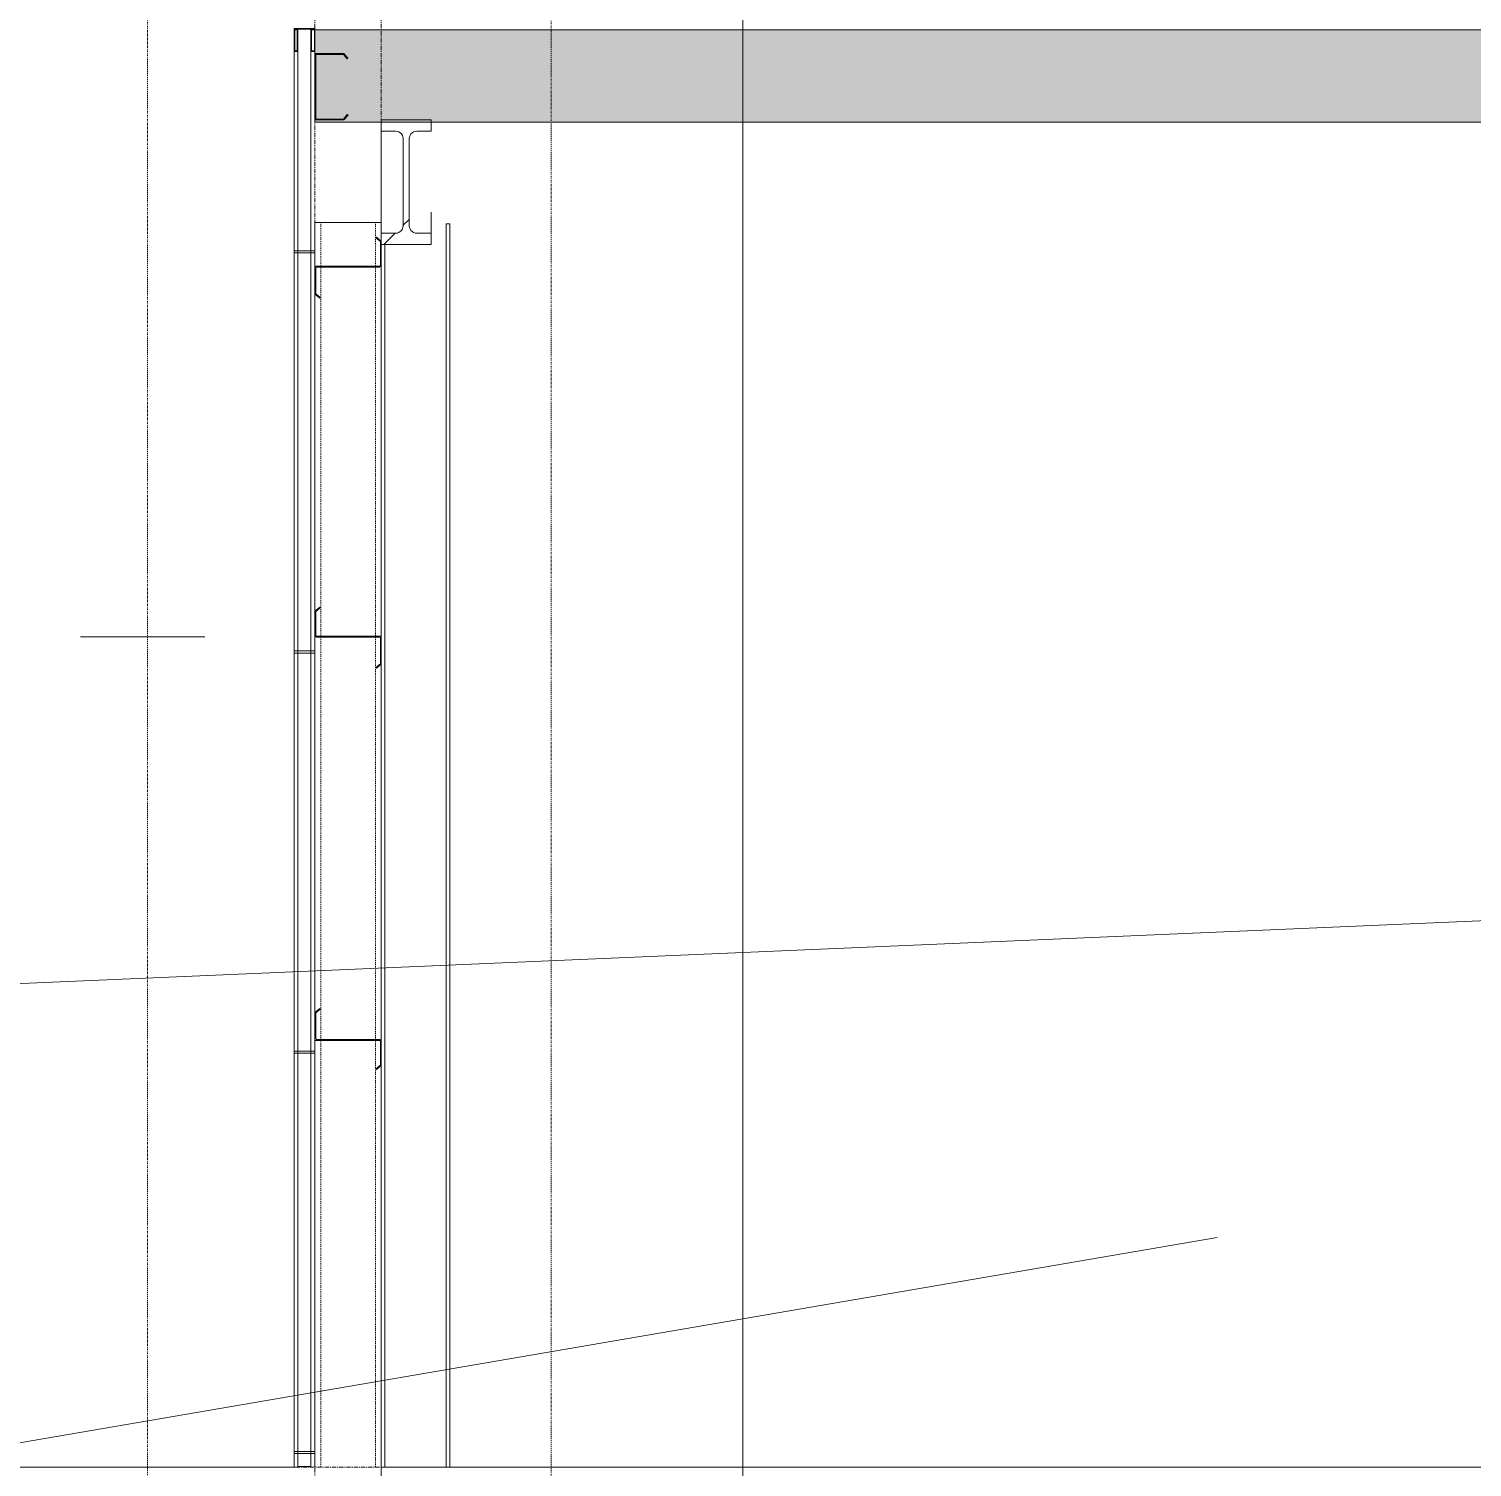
# Model space of a CAD drawing. Header units: inches. Extents: x 21386 to 98862, y -290 to 853.
# Drawn here: x 27884.3 to 28058.3, y 0 to 173.4 of the extents above; entities that cross this region are included whole.
import ezdxf

# ---------------------------------------------------------------- set-up
doc = ezdxf.new("R2010")
doc.units = ezdxf.units.IN
doc.header["$MEASUREMENT"] = 0
for name, pattern in [('Dash Dot 3_16_', [0.3125, 0.1875, -0.0625, 0, -0.0625]), ('Grid Line 1_2_', [0.875, 0.5, -0.125, 0.125, -0.125]), ('Hidden 1_8_', [0.1875, 0.125, -0.0625])]:
    doc.linetypes.add(name, pattern=pattern)
for name, color, linetype, lineweight in [('A-ANNO-IDEN', 131, 'Continuous', 9), ('A-ANNO-SYMB', 150, 'Continuous', 9), ('A-CLNG', 13, 'Continuous', 13), ('A-CLNG-PATT', 13, 'Continuous', 25), ('A-DETL', 90, 'Continuous', 13), ('A-FLOR', 192, 'Continuous', 13), ('A-FLOR-LEVL', 51, 'Continuous', 9), ('A-GLAZ-CWMG', 51, 'Continuous', 13), ('A-WALL', 113, 'Continuous', 13), ('A-WALL-PATT', 111, 'Continuous', 25), ('C-TOPO', 7, 'Continuous', 13), ('G-ANNO-SYMB', 111, 'Continuous', 9), ('I-WALL', 2, 'Continuous', 13), ('S-BEAM', 12, 'Continuous', 13), ('S-COLS', 52, 'Continuous', 13), ('S-GRID', 1, 'Continuous', 9)]:
    doc.layers.add(name, color=color, linetype=linetype, lineweight=lineweight)

# ---------------------------------------------------------------- blocks, each defined once
blk = doc.blocks.new('Struct_Xcel_Sports Complex_rvt-2-Building Section - North_South looking East _ Clinic')
at = {"layer": 'A-FLOR', "color": 7}
for p, q in [((20899.55, 0), (20899.55, -6)), ((22790.8, 0), (20899.55, 0))]:
    blk.add_line(p, q, dxfattribs=at)
blk = doc.blocks.new('W-Wide Flange - 1_-5_-1401438-Building Section - North_South looking East _ Clinic')
at = {"layer": 'S-BEAM', "lineweight": 9}
h = blk.add_hatch(dxfattribs=at)
h.set_pattern_fill('FP_18', color=8, style=0, pattern_type=2)
h.set_pattern_definition([(45, (22033.272, 107.706), (-19.007, 19.007), []), (45, (22033.272, 136.506), (-19.007, 19.007), [])])
h.paths.add_polyline_path([(20903.67, 147.41), (20905.55, 147.41), (20905.55, 148.77), (20903.62, 148.79), (20903.26, 148.97), (20903.02, 149.28), (20902.93, 149.67), (20902.95, 160.37), (20903.12, 160.73), (20903.43, 160.97), (20903.82, 161.06), (20905.55, 161.06), (20905.55, 162.42), (20899.55, 162.42), (20899.55, 161.06), (20901.49, 161.04), (20901.84, 160.87), (20902.09, 160.56), (20902.18, 160.17), (20902.16, 149.46), (20901.98, 149.11), (20901.67, 148.86), (20901.29, 148.77), (20899.55, 148.77), (20899.55, 147.41)], flags=0)
at = {"layer": 'S-BEAM', "color": 7}
for p, q in [((20905.55, 162.42), (20899.55, 162.42)), ((20899.55, 162.42), (20899.55, 161.06)), ((20905.55, 161.06), (20905.55, 162.42)), ((20899.55, 161.06), (20901.29, 161.06)), ((20902.18, 160.17), (20902.18, 149.66)), ((20902.93, 149.66), (20902.93, 160.17)), ((20903.82, 161.06), (20905.55, 161.06)), ((20901.29, 148.77), (20899.55, 148.77)), ((20899.55, 148.77), (20899.55, 147.41)), ((20905.55, 148.77), (20903.82, 148.77)), ((20905.55, 147.41), (20905.55, 148.77)), ((20899.55, 147.41), (20905.55, 147.41))]:
    blk.add_line(p, q, dxfattribs=at)
at = {"layer": 'S-BEAM', "color": 8, "lineweight": 9}
for p, q in [((20899.55, 151.31), (20899.55, 148.77)), ((20905.55, 148.77), (20905.55, 151.31))]:
    blk.add_line(p, q, dxfattribs=at)
at = {"layer": 'S-BEAM', "color": 7, "flags": 128}
for points in [[(20901.29, 161.06), (20901.49, 161.04), (20901.67, 160.97), (20901.84, 160.87), (20901.98, 160.73), (20902.09, 160.56), (20902.16, 160.37), (20902.18, 160.17)], [(20902.93, 160.17), (20902.95, 160.37), (20903.02, 160.56), (20903.12, 160.73), (20903.26, 160.87), (20903.43, 160.97), (20903.62, 161.04), (20903.82, 161.06)], [(20902.18, 149.66), (20902.16, 149.46), (20902.09, 149.28), (20901.98, 149.11), (20901.84, 148.97), (20901.67, 148.86), (20901.49, 148.79), (20901.29, 148.77)], [(20903.82, 148.77), (20903.62, 148.79), (20903.43, 148.86), (20903.26, 148.97), (20903.12, 149.11), (20903.02, 149.28), (20902.95, 149.46), (20902.93, 149.66)]]:
    blk.add_lwpolyline(points, dxfattribs=at)
blk = doc.blocks.new('Girt_Z - 8_D-1789509-Building Section - North_South looking East _ Clinic')
at = {"layer": 'S-BEAM', "color": 7}
for p, q in [((20892.13, 55.3), (20891.55, 54.82)), ((20891.55, 54.82), (20891.55, 51.45)), ((20891.66, 54.77), (20892.2, 55.22)), ((20891.66, 51.63), (20891.66, 54.77)), ((20892.2, 55.22), (20892.13, 55.3)), ((20891.55, 51.45), (20899.37, 51.45)), ((20899.37, 51.55), (20891.74, 51.55)), ((20899.44, 51.37), (20899.44, 48.48)), ((20899.55, 48.43), (20899.55, 51.37)), ((20899.44, 48.48), (20898.91, 48.03)), ((20898.91, 48.03), (20898.98, 47.95)), ((20898.98, 47.95), (20899.55, 48.43))]:
    blk.add_line(p, q, dxfattribs=at)
for centre, radius, start, end in [((20891.74, 51.63), 0.0782, 183.0424, 270), ((20899.37, 51.37), 0.188, 0, 90), ((20899.37, 51.37), 0.0782, 2.1227, 90)]:
    blk.add_arc(centre, radius, start, end, dxfattribs=at)
blk = doc.blocks.new('Girt_Z - 8_D-1933048-Building Section - North_South looking East _ Clinic')
at = {"layer": 'S-BEAM', "color": 7}
for p, q in [((20892.13, 103.68), (20891.55, 103.2)), ((20891.55, 103.2), (20891.55, 100.26)), ((20891.66, 103.14), (20892.2, 103.59)), ((20891.66, 100.25), (20891.66, 103.14)), ((20892.2, 103.59), (20892.13, 103.68)), ((20899.55, 100.18), (20891.74, 100.18)), ((20891.74, 100.07), (20899.37, 100.07)), ((20899.44, 100), (20899.44, 96.86)), ((20899.55, 96.8), (20899.55, 100.18)), ((20899.44, 96.86), (20898.91, 96.41)), ((20898.91, 96.41), (20898.98, 96.32)), ((20898.98, 96.32), (20899.55, 96.8))]:
    blk.add_line(p, q, dxfattribs=at)
for centre, radius, start, end in [((20891.74, 100.26), 0.188, 180, 270), ((20891.74, 100.26), 0.0782, 182.1227, 270), ((20899.37, 99.99), 0.0782, 3.0424, 90)]:
    blk.add_arc(centre, radius, start, end, dxfattribs=at)
blk = doc.blocks.new('Girt_C - 8_D-1933049-Building Section - North_South looking East _ Clinic')
at = {"layer": 'S-BEAM', "color": 8, "lineweight": 9}
blk.add_line((20891.55, 170.68), (20891.55, 170.24), dxfattribs=at)
at = {"layer": 'S-BEAM', "color": 7}
for p, q in [((20891.55, 170.24), (20891.55, 162.61)), ((20891.66, 162.61), (20891.66, 170.24)), ((20895.05, 170.43), (20891.74, 170.43)), ((20891.74, 170.32), (20895, 170.32)), ((20895, 170.32), (20895.45, 169.79)), ((20895.53, 169.86), (20895.05, 170.43)), ((20895.45, 169.79), (20895.53, 169.86)), ((20895, 162.53), (20891.74, 162.53)), ((20891.74, 162.42), (20895.05, 162.42)), ((20895.45, 163.07), (20895, 162.53)), ((20895.05, 162.42), (20895.54, 163)), ((20895.54, 163), (20895.45, 163.07))]:
    blk.add_line(p, q, dxfattribs=at)
at = {"layer": 'S-BEAM', "color": 7, "flags": 128}
for points in [[(20891.74, 170.43), (20891.67, 170.42), (20891.61, 170.38), (20891.57, 170.31), (20891.55, 170.24)], [(20891.66, 170.24), (20891.67, 170.28), (20891.7, 170.31), (20891.74, 170.32)], [(20891.55, 162.61), (20891.57, 162.54), (20891.61, 162.48), (20891.67, 162.44), (20891.74, 162.42)], [(20891.74, 162.53), (20891.7, 162.55), (20891.67, 162.57), (20891.66, 162.61)]]:
    blk.add_lwpolyline(points, dxfattribs=at)
blk = doc.blocks.new('C-Channel-Column - C8X13_7-1780346-Building Section - North_South looking East _ Clinic')
at = {"layer": 'S-COLS', "color": 8, "linetype": 'Hidden 1_8_', "lineweight": 9}
for p, q in [((20892.27, 144.8), (20892.27, 150.05)), ((20898.84, 144.79), (20898.84, 150.05)), ((20892.27, 100.17), (20892.27, 144.7)), ((20898.84, 100.18), (20898.84, 144.69)), ((20892.27, 51.55), (20892.27, 100.07)), ((20898.84, 51.55), (20898.84, 100.08)), ((20892.27, 0), (20892.27, 51.45)), ((20898.84, 0), (20898.84, 51.45))]:
    blk.add_line(p, q, dxfattribs=at)
blk = doc.blocks.new('Rectangular Mullion - Profile_Polycarbonate_Upper and left-1784084-Building Section - North_South looking East _ Clinic')
at = {"layer": 'A-GLAZ-CWMG', "color": 7}
for p, q in [((20891.55, 173.43), (20889.05, 173.43)), ((20889.05, 173.43), (20889.05, 170.68)), ((20889.12, 170.74), (20889.12, 173.37)), ((20889.12, 173.37), (20891.49, 173.37)), ((20891.49, 173.37), (20891.49, 170.74)), ((20891.55, 170.68), (20891.55, 173.43)), ((20889.05, 170.68), (20889.48, 170.68)), ((20889.42, 170.74), (20889.12, 170.74)), ((20889.48, 170.93), (20889.42, 170.93)), ((20889.42, 170.93), (20889.42, 170.74)), ((20889.48, 170.68), (20889.48, 170.93)), ((20891.12, 170.93), (20891.05, 170.93)), ((20891.05, 170.93), (20891.05, 170.68)), ((20891.05, 170.68), (20891.55, 170.68)), ((20891.12, 170.74), (20891.12, 170.93)), ((20891.49, 170.74), (20891.12, 170.74))]:
    blk.add_line(p, q, dxfattribs=at)
at = {"layer": 'A-GLAZ-CWMG', "color": 8, "lineweight": 9}
for p, q in [((20889.42, 173.27), (20889.12, 173.27)), ((20889.42, 170.93), (20889.42, 173.38)), ((20891.12, 170.93), (20891.12, 173.37)), ((20891.49, 173.27), (20891.12, 173.27)), ((20889.42, 170.74), (20889.42, 170.93)), ((20891.12, 170.74), (20891.12, 170.93))]:
    blk.add_line(p, q, dxfattribs=at)
at = {"layer": 'A-GLAZ-CWMG', "color": 10, "lineweight": 9}
for p, q in [((20889.48, 170.93), (20889.48, 173.37)), ((20891.05, 170.93), (20891.05, 173.37))]:
    blk.add_line(p, q, dxfattribs=at)
blk = doc.blocks.new('Girt_Z - 8_D-1790185-Building Section - North_South looking East _ Clinic')
at = {"layer": 'S-BEAM', "color": 7}
for p, q in [((20898.98, 148.29), (20898.91, 148.21)), ((20898.91, 148.21), (20899.44, 147.76)), ((20899.55, 147.81), (20898.98, 148.29)), ((20899.44, 147.76), (20899.44, 144.87)), ((20899.55, 144.88), (20899.55, 147.81)), ((20899.37, 144.8), (20891.55, 144.8)), ((20891.55, 144.8), (20891.55, 141.42)), ((20891.66, 141.47), (20891.66, 144.61)), ((20891.74, 144.69), (20899.37, 144.69)), ((20891.55, 141.42), (20892.13, 140.94)), ((20892.2, 141.02), (20891.66, 141.47)), ((20892.13, 140.94), (20892.2, 141.02))]:
    blk.add_line(p, q, dxfattribs=at)
for centre, radius, start, end in [((20891.74, 144.61), 0.0782, 90, 176.9576), ((20899.37, 144.88), 0.188, 270, 0), ((20899.37, 144.88), 0.0782, 270, 357.8773)]:
    blk.add_arc(centre, radius, start, end, dxfattribs=at)

msp = doc.modelspace()

# ---------------------------------------------------------------- hatches: boundary and pattern name
at = {"layer": 'A-CLNG-PATT', "lineweight": 9}
h = msp.add_hatch(dxfattribs=at)
h.set_pattern_fill('FP_22', color=8, style=0, pattern_type=2)
h.set_pattern_definition([(161.57, (22034.232, 108.666), (-7.6802237, -0.0009796), [0, -54.643, 6.067, 0]), (18.43, (22032.312, 108.666), (-7.6802237, 0.0009796), [0, -54.643, 6.067, 0]), (108.43, (22034.232, 108.666), (3.8382953, -19.2013653), [18.211, -42.499]), (71.57, (22032.312, 108.666), (3.8382953, 19.2013653), [18.211, -42.499])])
h.paths.add_polyline_path([(28881.81, 162.17), (29813.81, 162.17), (29813.81, 173.3), (27918.81, 173.3), (27918.81, 162.17), (28881.19, 162.17)], flags=0)
at = {"layer": 'A-WALL-PATT', "lineweight": 9}
h = msp.add_hatch(dxfattribs=at)
h.set_pattern_fill('FP_25', color=8, style=0, pattern_type=2)
h.set_pattern_definition([(90, (20797.8, 98.25), (-193, -193), [48, -145]), (180, (20797.8, 98.25), (-2e-14, -193), [96, -97]), (270, (20701.8, 146.25), (-193, -193), [48, -145]), (180, (20797.8, 146.25), (-2e-14, -193), [96, -97]), (270, (20701.3, 146.25), (-193, -193), [48, -145]), (180, (20701.3, 146.25), (-2e-14, -193), [96, -97]), (90, (20605.3, 98.25), (-193, -193), [48, -145]), (180, (20701.3, 98.25), (-2e-14, -193), [96, -97]), (90, (20750.05, 146.5), (-193, -193), [48, -145]), (180, (20798.18, 146.5), (-2e-14, -193), [48.125, -144.875]), (180, (20798.18, 194.5), (-2e-14, -193), [48.125, -144.875]), (90, (20653.55, 146.5), (-193, -193), [48, -145]), (180, (20749.55, 146.5), (-2e-14, -193), [96, -97]), (270, (20749.55, 194.5), (-193, -193), [48, -145]), (180, (20749.55, 194.5), (-2e-14, -193), [96, -97]), (180, (20653.05, 146.5), (-2e-14, -193), [48, -145]), (270, (20653.05, 194.5), (-193, -193), [48, -145]), (180, (20653.05, 194.5), (-2e-14, -193), [48, -145]), (90, (20797.8, 194.75), (-193, -193), [48, -145]), (180, (20797.8, 194.75), (-2e-14, -193), [96, -97]), (270, (20701.8, 242.75), (-193, -193), [48, -145]), (180, (20797.8, 242.75), (-2e-14, -193), [96, -97]), (270, (20701.3, 242.75), (-193, -193), [48, -145]), (180, (20701.3, 242.75), (-2e-14, -193), [96, -97]), (90, (20605.3, 194.75), (-193, -193), [48, -145]), (180, (20701.3, 194.75), (-2e-14, -193), [96, -97]), (90, (20750.05, 243), (-193, -193), [48, -145]), (180, (20798.18, 243), (-2e-14, -193), [48.125, -144.875]), (180, (20798.18, 291), (-2e-14, -193), [48.125, -144.875]), (90, (20653.55, 243), (-193, -193), [48, -145]), (180, (20749.55, 243), (-2e-14, -193), [96, -97]), (270, (20749.55, 291), (-193, -193), [48, -145]), (180, (20749.55, 291), (-2e-14, -193), [96, -97]), (180, (20653.05, 243), (-2e-14, -193), [48, -145]), (270, (20653.05, 291), (-193, -193), [48, -145]), (180, (20653.05, 291), (-2e-14, -193), [48, -145])])
h.paths.add_polyline_path([(27918.81, 0), (27918.81, 150.05), (27926.81, 150.05), (27926.81, 162.17), (27918.81, 162.17), (27918.75, 170.68), (27918.38, 170.74), (27918.31, 173.37), (27916.74, 173.3), (27916.68, 170.74), (27916.31, 170.68), (27916.31, 0), (27918.31, 0)], flags=0)
h.paths.add_polyline_path([(27918.38, 173.27), (27918.75, 173.3), (27918.75, 173.37), (27918.38, 173.3), (27918.38, 173.28)], flags=0)
h.paths.add_polyline_path([(27916.38, 173.27), (27916.68, 173.33), (27916.68, 173.37), (27916.38, 173.3)], flags=0)

# ---------------------------------------------------------------- linework, layer by layer
at = {"layer": 'A-ANNO-IDEN', "color": 153}
for p, q in [((28199.49, 71.87), (27545.31, 43.79)), ((28027.58, 27.68), (27545.31, -54.92))]:
    msp.add_line(p, q, dxfattribs=at)
at = {"layer": 'A-ANNO-SYMB', "linetype": 'Dash Dot 3_16_'}
for p, q in [((27898.62, 188.36), (27898.62, -25.88)), ((27947.3, -25.88), (27947.3, 188.36))]:
    msp.add_line(p, q, dxfattribs=at)
at = {"layer": 'A-CLNG', "color": 7}
for p, q in [((29813.81, 173.3), (27918.81, 173.3)), ((27918.81, 173.3), (27918.81, 170.28)), ((27918.81, 170.24), (27918.81, 162.17)), ((27918.81, 162.17), (28875.81, 162.17))]:
    msp.add_line(p, q, dxfattribs=at)
at = {"layer": 'A-DETL', "color": 8, "lineweight": 9}
msp.add_line((27905.53, 100.12), (27890.53, 100.12), dxfattribs=at)
at = {"layer": 'A-FLOR-LEVL', "linetype": 'Grid Line 1_2_'}
msp.add_line((27388.86, 0), (30688.15, 0), dxfattribs=at)
at = {"layer": 'A-WALL', "color": 7}
for p, q in [((27918.31, 173.37), (27916.74, 173.37)), ((27916.74, 173.37), (27916.74, 0.06)), ((27918.31, 0.06), (27918.31, 173.37)), ((27916.74, 0.06), (27918.31, 0.06))]:
    msp.add_line(p, q, dxfattribs=at)
at = {"layer": 'A-WALL', "color": 8, "lineweight": 9}
msp.add_line((27916.31, 0), (27916.31, 170.68), dxfattribs=at)
at = {"layer": 'C-TOPO'}
msp.add_line((27916.81, 0), (27668.9, 0), dxfattribs=at)
at = {"layer": 'G-ANNO-SYMB'}
msp.add_line((27970.39, 545.16), (27970.39, -271.66), dxfattribs=at)
at = {"layer": 'I-WALL', "color": 8, "lineweight": 9}
msp.add_line((27926.81, 161.06), (27926.81, 151.31), dxfattribs=at)
at = {"layer": 'S-COLS', "color": 8, "lineweight": 9}
for p, q in [((27918.81, 144.8), (27918.81, 150.05)), ((27926.81, 150.05), (27918.81, 150.05)), ((27934.63, 149.88), (27934.63, 0)), ((27935.06, 149.88), (27934.63, 149.88)), ((27935.06, 149.88), (27935.06, 0)), ((27927.25, 147.41), (27927.25, 0)), ((27926.81, 144.88), (27926.81, 100.18)), ((27918.81, 103.2), (27918.81, 141.42)), ((27918.81, 54.82), (27918.81, 100.26)), ((27926.81, 96.8), (27926.81, 51.37)), ((27918.81, 0), (27918.81, 51.45)), ((27926.81, 48.43), (27926.81, 0))]:
    msp.add_line(p, q, dxfattribs=at)
at = {"layer": 'S-GRID', "linetype": 'Grid Line 1_2_'}
for p, q in [((27918.81, -132.76), (27918.81, 738.66)), ((27926.81, -132.76), (27926.81, 738.66))]:
    msp.add_line(p, q, dxfattribs=at)

# ---------------------------------------------------------------- block references
at = {"color": 50, "lineweight": 5}
msp.add_blockref('Struct_Xcel_Sports Complex_rvt-2-Building Section - North_South looking East _ Clinic', (7027.26, 0), dxfattribs=at)
at = {"layer": 'A-GLAZ-CWMG', "color": 10, "lineweight": 9}
msp.add_blockref('Rectangular Mullion - Profile_Polycarbonate_Upper and left-1784084-Building Section - North_South looking East _ Clinic', (7027.26, 0), dxfattribs=at)
at = {"layer": 'S-BEAM', "color": 8, "lineweight": 9}
for name in ['Girt_C - 8_D-1933049-Building Section - North_South looking East _ Clinic', 'W-Wide Flange - 1_-5_-1401438-Building Section - North_South looking East _ Clinic', 'Girt_Z - 8_D-1790185-Building Section - North_South looking East _ Clinic', 'Girt_Z - 8_D-1933048-Building Section - North_South looking East _ Clinic', 'Girt_Z - 8_D-1789509-Building Section - North_South looking East _ Clinic']:
    msp.add_blockref(name, (7027.26, 0), dxfattribs=at)
at = {"layer": 'S-COLS', "color": 8, "linetype": 'Hidden 1_8_', "lineweight": 9}
msp.add_blockref('C-Channel-Column - C8X13_7-1780346-Building Section - North_South looking East _ Clinic', (7027.26, 0), dxfattribs=at)

doc.saveas('drawing.dxf')
